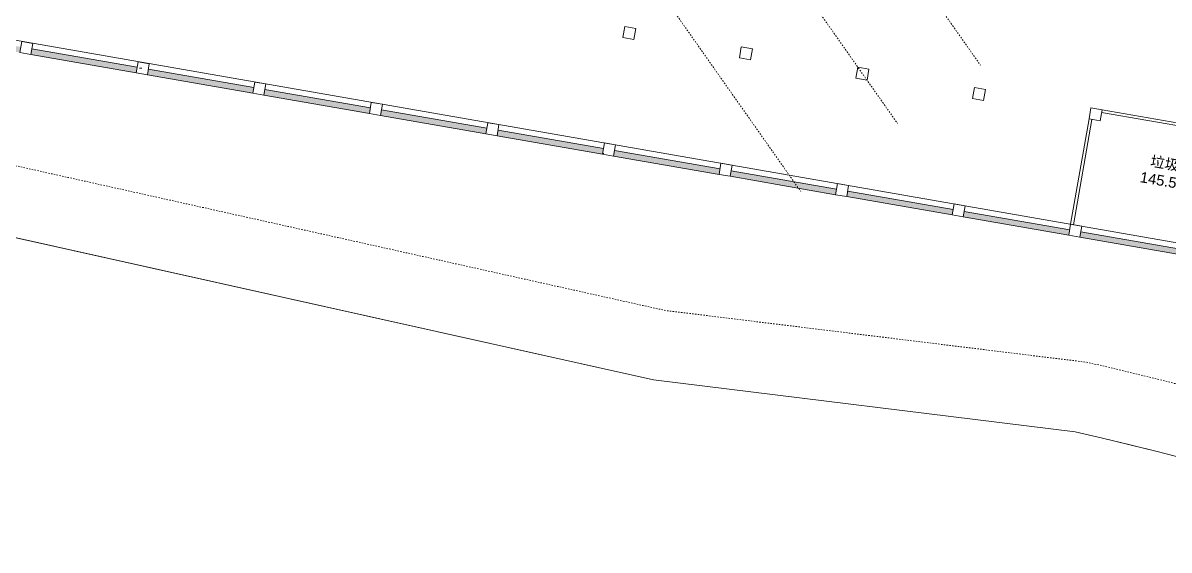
# Model space of a CAD drawing. Extents: x 274235 to 276654, y 142848 to 144425.
# Drawn here: x 275861.7 to 275943.1, y 143047.3 to 143084.8 of the extents above; entities that cross this region are included whole.
import ezdxf

# ---------------------------------------------------------------- set-up
doc = ezdxf.new("R2010")
doc.units = 0
doc.header["$LTSCALE"] = 1.5
doc.linetypes.add('ACM-G-CENTER', pattern=[50.8, 31.75, -6.35, 6.35, -6.35])
doc.linetypes.add('IMPORT-SITE-SETBACK$0$_ACM-G-DASHED _2_', pattern=[19.05, 12.7, -6.35])
doc.layers.get('0').update_dxf_attribs({"linetype": 'CONTINUOUS', "lineweight": 0})
for name, color, linetype, lineweight in [('_ACM-A-ANNO-DIMS', 7, 'CONTINUOUS', 5), ('_ACM-A-ANNO-RMID', 4, 'CONTINUOUS', 18), ('_ACM-A-DETL', 7, 'CONTINUOUS', 5), ('_ACM-A-GRID', 3, 'CONTINUOUS', 5), ('_ACM-A-SITE-PROP-ESMT', 10, 'CONTINUOUS', 5), ('_ACM-A-WALL-FULL', 6, 'CONTINUOUS', 13), ('_ACM-A-WALL-PATT', 8, 'CONTINUOUS', 9), ('_ACM-S-STRU-CLOS', 5, 'CONTINUOUS', 5), ('SITE for basement_dwg', 8, 'CONTINUOUS', 5), ('SITE-SETBACK$0$_ACM-A-SITE-SETB-HIRS', 7, 'IMPORT-SITE-SETBACK$0$_ACM-G-DASHED _2_', 18), ('SITE-SETBACK$0$JZD', 250, 'CONTINUOUS', 5)]:
    doc.layers.add(name, color=color, linetype=linetype, lineweight=lineweight)
doc.styles.add('Arial', font='arial.ttf', dxfattribs={"height": 750})
doc.styles.add('微软雅黑', font='')
doc.styles.get('微软雅黑').set_extended_font_data('微软雅黑')

# ---------------------------------------------------------------- blocks, each defined once
blk = doc.blocks.new('A$C5E363402')
at = {"layer": '_ACM-A-ANNO-DIMS'}
blk.add_line((1509648, -2678), (509648, -2678), dxfattribs=at)
blk = doc.blocks.new('SITE for basement_dwg-3947335-B1_Working')
at = {"layer": 'SITE-SETBACK$0$_ACM-A-SITE-SETB-HIRS', "flags": 128}
blk.add_lwpolyline([(-37024, 263715), (-36076, 263611), (-34554, 263447), (-33352, 263320), (-32150, 263194), (-30949, 263069), (-29747, 262946), (-28545, 262824), (-27343, 262704), (-26141, 262585), (-24939, 262468), (-23737, 262352), (-22534, 262237), (-21332, 262124), (-20130, 262012), (-18927, 261902), (-17724, 261793), (-16521, 261685), (-15319, 261579), (-14116, 261475), (-12913, 261371), (-11710, 261270), (-10506, 261169), (-9303, 261071), (-8100, 260973), (-6896, 260877), (-5693, 260782), (-4490, 260689), (-3286, 260597), (-2082, 260507), (-879, 260418), (325, 260331), (1529, 260244), (2732, 260160), (3936, 260077), (5140, 259995), (6344, 259915), (7548, 259836), (8752, 259758), (9956, 259682), (11160, 259607), (12364, 259534), (13568, 259462), (14772, 259392), (15976, 259323), (17180, 259255), (18384, 259189), (19588, 259125), (20793, 259062), (21997, 259000), (23201, 258939), (24405, 258880), (25609, 258823), (26813, 258767), (28017, 258712), (29221, 258659), (30425, 258607), (31629, 258556), (32834, 258507), (34038, 258460), (35242, 258414), (36446, 258369), (37649, 258326), (38853, 258284), (40057, 258243), (41261, 258204), (42465, 258167), (43668, 258131), (44872, 258096), (46076, 258062), (47280, 258031), (48483, 258000), (49687, 257971), (50890, 257943), (52094, 257917), (53297, 257892), (54500, 257869), (55703, 257847), (56906, 257826), (58110, 257807), (59312, 257790), (60515, 257773), (61718, 257758), (62921, 257745), (64123, 257733), (65326, 257722), (66529, 257713), (67731, 257705), (68933, 257699), (70135, 257694), (71338, 257690), (72540, 257688), (73739, 257688), (108728, 257688), (113293, 100805), (118869, 51146), (124297, 26010), (123861, 26088), (121198, 26537), (118535, 26965), (115855, 27370), (113185, 27752), (110514, 28114), (107834, 28454), (105151, 28770), (102477, 29064), (101419, 29173), (99333, 29380), (97250, 29572), (95386, 29736), (93329, 29906), (91274, 30066), (89286, 30211), (87281, 30350), (85266, 30483), (82981, 30625), (52802, 29105), (-37025, 33302)], dxfattribs=at)
at = {"layer": 'SITE-SETBACK$0$JZD', "flags": 128}
blk.add_lwpolyline([(90898, 25080), (88931, 25224), (86943, 25362), (84947, 25493), (82952, 25617), (52811, 24099), (-42025, 28530), (-42024, 269305)], dxfattribs=at)
blk = doc.blocks.new('M_Concrete-Rectangular-Column - 800 x 800mm-V805-B1_Working')
at = {"layer": '_ACM-A-DETL', "color": 250}
for p, q in [((400, 400), (-400, 400)), ((-400, 400), (-400, -400)), ((400, -400), (400, 400)), ((-400, -400), (400, -400))]:
    blk.add_line(p, q, dxfattribs=at)
blk = doc.blocks.new('M_Concrete-Rectangular-Column - 800 x 800mm-V818-B1_Working')
at = {"layer": '_ACM-A-DETL', "color": 250}
for p, q in [((400, 400), (-400, 400)), ((-400, 400), (-400, -400)), ((400, -400), (400, 400)), ((-400, -400), (400, -400))]:
    blk.add_line(p, q, dxfattribs=at)
blk = doc.blocks.new('M_Concrete-Rectangular-Column - 800 x 800mm-V819-B1_Working')
at = {"layer": '_ACM-A-DETL', "color": 250}
for p, q in [((400, 400), (-400, 400)), ((-400, 400), (-400, -400)), ((400, -400), (400, 400)), ((-400, -400), (400, -400))]:
    blk.add_line(p, q, dxfattribs=at)
blk = doc.blocks.new('M_Concrete-Rectangular-Column - 800 x 800mm-V878-B1_Working')
at = {"layer": '_ACM-S-STRU-CLOS'}
h = blk.add_hatch(dxfattribs=at)
h.set_pattern_fill('FP_552', color=256, style=0, pattern_type=2)
h.set_pattern_definition([(50, (-630604, -612804.6), (3643.682, -318.781), [381, -4191]), (355, (-630604, -612804.6), (-704.856, 3821.136), [304.8, -3352.8]), (100.451, (-630300.5, -612831), (2938.852, 3502.332), [323.8, -3561.801]), (46.184, (-630604, -611788.6), (5421.582, -840.855), [571.5, -6286.5]), (96.636, (-630152.3, -611858.6), (4748.05, 4948.55), [485.7, -5342.702]), (351.184, (-630604, -611788.6), (4748.1, 4948.506), [457.2, -5029.2]), (21, (-630096, -612042.6), (3032.288, -2045.304), [381, -4191]), (326, (-630096, -612042.6), (1236.042, 3683.762), [304.8, -3352.8]), (71.451, (-629843.4, -612213), (4268.343, 1638.425), [323.8, -3561.801]), (37.5, (-630604.1, -612804.6), (61.772, 1691.1008), [167.64, -3144.52, 167.64, -6601.46]), (37.5, (-630604.1, -612804.6), (61.772, 1691.1008), [-3479.8, -3235.96, 167.64, -3197.86]), (7.5, (-630604.1, -612804.6), (1336.3933, 2003.6115), [167.64, -1772.92, 167.64, -4351.02]), (7.5, (-630604.1, -612804.6), (1336.3933, 2003.6115), [-2108.2, -3068.32, 167.64, -1115.06]), (327.5, (-631737, -612804.6), (2711.8178, -114.5786), [167.64, -1102.36, -9220.2]), (327.5, (-631737, -612804.6), (2711.8178, -114.5786), [-1270, 167.64, -3794.76, -5257.8]), (327.5, (-631737, -612804.6), (2711.8178, -114.5786), [-5232.4, 167.64, -5090.16]), (317.5, (-632245, -612804.6), (2962.5856, 508.5334), [167.64, -1483.36, 167.64, -6197.6]), (317.5, (-632245, -612804.6), (2962.5856, 508.5334), [-1818.64, -2463.8, 167.64, -3566.16])])
h.paths.add_polyline_path([(400, -400), (400, 400), (-400, 400), (-400, -400)])
at = {"layer": '_ACM-A-DETL', "color": 250}
for p, q in [((400, 400), (-400, 400)), ((-400, 400), (-400, -400)), ((400, -400), (400, 400)), ((-400, -400), (400, -400))]:
    blk.add_line(p, q, dxfattribs=at)
blk = doc.blocks.new('M_Concrete-Rectangular-Column - 800 x 800mm-V883-B1_Working')
at = {"layer": '_ACM-A-DETL', "color": 250}
for p, q in [((400, 400), (-400, 400)), ((-400, 400), (-400, -400)), ((400, -400), (400, 400)), ((-400, -400), (400, -400))]:
    blk.add_line(p, q, dxfattribs=at)
blk = doc.blocks.new('M_Concrete-Rectangular-Column - 800 x 800mm-V887-B1_Working')
at = {"layer": '_ACM-S-STRU-CLOS'}
h = blk.add_hatch(dxfattribs=at)
h.set_pattern_fill('FP_557', color=256, style=0, pattern_type=2)
h.set_pattern_definition([(50, (-647404, -612804.6), (3643.682, -318.781), [381, -4191]), (355, (-647404, -612804.6), (-704.856, 3821.136), [304.8, -3352.8]), (100.451, (-647100.5, -612831), (2938.852, 3502.332), [323.8, -3561.801]), (46.184, (-647404, -611788.6), (5421.582, -840.855), [571.5, -6286.5]), (96.636, (-646952.3, -611858.6), (4748.05, 4948.55), [485.7, -5342.702]), (351.184, (-647404, -611788.6), (4748.1, 4948.506), [457.2, -5029.2]), (21, (-646896, -612042.6), (3032.288, -2045.304), [381, -4191]), (326, (-646896, -612042.6), (1236.042, 3683.762), [304.8, -3352.8]), (71.451, (-646643.4, -612213), (4268.343, 1638.425), [323.8, -3561.801]), (37.5, (-647404.1, -612804.6), (61.772, 1691.1008), [167.64, -3144.52, 167.64, -6601.46]), (37.5, (-647404.1, -612804.6), (61.772, 1691.1008), [-3479.8, -3235.96, 167.64, -3197.86]), (7.5, (-647404.1, -612804.6), (1336.3933, 2003.6115), [167.64, -1772.92, 167.64, -4351.02]), (7.5, (-647404.1, -612804.6), (1336.3933, 2003.6115), [-2108.2, -3068.32, 167.64, -1115.06]), (327.5, (-648537, -612804.6), (2711.8178, -114.5786), [167.64, -1102.36, -9220.2]), (327.5, (-648537, -612804.6), (2711.8178, -114.5786), [-1270, 167.64, -3794.76, -5257.8]), (327.5, (-648537, -612804.6), (2711.8178, -114.5786), [-5232.4, 167.64, -5090.16]), (317.5, (-649045, -612804.6), (2962.5856, 508.5334), [167.64, -1483.36, 167.64, -6197.6]), (317.5, (-649045, -612804.6), (2962.5856, 508.5334), [-1818.64, -2463.8, 167.64, -3566.16])])
h.paths.add_polyline_path([(400, -400), (400, 400), (-400, 400), (-400, -400)])
at = {"layer": '_ACM-A-DETL', "color": 250}
for p, q in [((400, 400), (-400, 400)), ((-400, 400), (-400, -400)), ((400, -400), (400, 400)), ((-400, -400), (400, -400))]:
    blk.add_line(p, q, dxfattribs=at)
blk = doc.blocks.new('M_Concrete-Rectangular-Column - 800 x 800mm-V890-B1_Working')
at = {"layer": '_ACM-S-STRU-CLOS'}
h = blk.add_hatch(dxfattribs=at)
h.set_pattern_fill('FP_559', color=256, style=0, pattern_type=2)
h.set_pattern_definition([(50, (-655804, -612804.6), (3643.682, -318.781), [381, -4191]), (355, (-655804, -612804.6), (-704.856, 3821.136), [304.8, -3352.8]), (100.451, (-655500.5, -612831), (2938.852, 3502.332), [323.8, -3561.801]), (46.184, (-655804, -611788.6), (5421.582, -840.855), [571.5, -6286.5]), (96.636, (-655352.3, -611858.6), (4748.05, 4948.55), [485.7, -5342.702]), (351.184, (-655804, -611788.6), (4748.1, 4948.506), [457.2, -5029.2]), (21, (-655296, -612042.6), (3032.288, -2045.304), [381, -4191]), (326, (-655296, -612042.6), (1236.042, 3683.762), [304.8, -3352.8]), (71.451, (-655043.4, -612213), (4268.343, 1638.425), [323.8, -3561.801]), (37.5, (-655804.1, -612804.6), (61.772, 1691.1008), [167.64, -3144.52, 167.64, -6601.46]), (37.5, (-655804.1, -612804.6), (61.772, 1691.1008), [-3479.8, -3235.96, 167.64, -3197.86]), (7.5, (-655804.1, -612804.6), (1336.3933, 2003.6115), [167.64, -1772.92, 167.64, -4351.02]), (7.5, (-655804.1, -612804.6), (1336.3933, 2003.6115), [-2108.2, -3068.32, 167.64, -1115.06]), (327.5, (-656937, -612804.6), (2711.8178, -114.5786), [167.64, -1102.36, -9220.2]), (327.5, (-656937, -612804.6), (2711.8178, -114.5786), [-1270, 167.64, -3794.76, -5257.8]), (327.5, (-656937, -612804.6), (2711.8178, -114.5786), [-5232.4, 167.64, -5090.16]), (317.5, (-657445, -612804.6), (2962.5856, 508.5334), [167.64, -1483.36, 167.64, -6197.6]), (317.5, (-657445, -612804.6), (2962.5856, 508.5334), [-1818.64, -2463.8, 167.64, -3566.16])])
h.paths.add_polyline_path([(400, -400), (400, 400), (-400, 400), (-400, -400)])
at = {"layer": '_ACM-A-DETL', "color": 250}
for p, q in [((400, 400), (-400, 400)), ((-400, 400), (-400, -400)), ((400, -400), (400, 400)), ((-400, -400), (400, -400))]:
    blk.add_line(p, q, dxfattribs=at)
blk = doc.blocks.new('M_Concrete-Rectangular-Column - 800 x 800mm-V891-B1_Working')
at = {"layer": '_ACM-S-STRU-CLOS'}
h = blk.add_hatch(dxfattribs=at)
h.set_pattern_fill('FP_560', color=256, style=0, pattern_type=2)
h.set_pattern_definition([(50, (-664204, -621204.6), (3643.682, -318.781), [381, -4191]), (355, (-664204, -621204.6), (-704.856, 3821.136), [304.8, -3352.8]), (100.451, (-663900.5, -621231), (2938.852, 3502.332), [323.8, -3561.801]), (46.184, (-664204, -620188.6), (5421.582, -840.855), [571.5, -6286.5]), (96.636, (-663752.3, -620258.6), (4748.05, 4948.55), [485.7, -5342.702]), (351.184, (-664204, -620188.6), (4748.1, 4948.506), [457.2, -5029.2]), (21, (-663696, -620442.6), (3032.288, -2045.304), [381, -4191]), (326, (-663696, -620442.6), (1236.042, 3683.762), [304.8, -3352.8]), (71.451, (-663443.4, -620613), (4268.343, 1638.425), [323.8, -3561.801]), (37.5, (-664204.1, -621204.6), (61.772, 1691.1008), [167.64, -3144.52, 167.64, -6601.46]), (37.5, (-664204.1, -621204.6), (61.772, 1691.1008), [-3479.8, -3235.96, 167.64, -3197.86]), (7.5, (-664204.1, -621204.6), (1336.3933, 2003.6115), [167.64, -1772.92, 167.64, -4351.02]), (7.5, (-664204.1, -621204.6), (1336.3933, 2003.6115), [-2108.2, -3068.32, 167.64, -1115.06]), (327.5, (-665337, -621204.6), (2711.8178, -114.5786), [167.64, -1102.36, -9220.2]), (327.5, (-665337, -621204.6), (2711.8178, -114.5786), [-1270, 167.64, -3794.76, -5257.8]), (327.5, (-665337, -621204.6), (2711.8178, -114.5786), [-5232.4, 167.64, -5090.16]), (317.5, (-665845, -621204.6), (2962.5856, 508.5334), [167.64, -1483.36, 167.64, -6197.6]), (317.5, (-665845, -621204.6), (2962.5856, 508.5334), [-1818.64, -2463.8, 167.64, -3566.16])])
h.paths.add_polyline_path([(400, -400), (400, 400), (-400, 400), (-400, -400)])
at = {"layer": '_ACM-A-DETL', "color": 250}
for p, q in [((400, 400), (-400, 400)), ((-400, 400), (-400, -400)), ((400, -400), (400, 400)), ((-400, -400), (400, -400))]:
    blk.add_line(p, q, dxfattribs=at)
blk = doc.blocks.new('M_Concrete-Rectangular-Column - 800 x 800mm-V892-B1_Working')
at = {"layer": '_ACM-S-STRU-CLOS'}
h = blk.add_hatch(dxfattribs=at)
h.set_pattern_fill('FP_561', color=256, style=0, pattern_type=2)
h.set_pattern_definition([(50, (-664204, -612804.6), (3643.682, -318.781), [381, -4191]), (355, (-664204, -612804.6), (-704.856, 3821.136), [304.8, -3352.8]), (100.451, (-663900.5, -612831), (2938.852, 3502.332), [323.8, -3561.801]), (46.184, (-664204, -611788.6), (5421.582, -840.855), [571.5, -6286.5]), (96.636, (-663752.3, -611858.6), (4748.05, 4948.55), [485.7, -5342.702]), (351.184, (-664204, -611788.6), (4748.1, 4948.506), [457.2, -5029.2]), (21, (-663696, -612042.6), (3032.288, -2045.304), [381, -4191]), (326, (-663696, -612042.6), (1236.042, 3683.762), [304.8, -3352.8]), (71.451, (-663443.4, -612213), (4268.343, 1638.425), [323.8, -3561.801]), (37.5, (-664204.1, -612804.6), (61.772, 1691.1008), [167.64, -3144.52, 167.64, -6601.46]), (37.5, (-664204.1, -612804.6), (61.772, 1691.1008), [-3479.8, -3235.96, 167.64, -3197.86]), (7.5, (-664204.1, -612804.6), (1336.3933, 2003.6115), [167.64, -1772.92, 167.64, -4351.02]), (7.5, (-664204.1, -612804.6), (1336.3933, 2003.6115), [-2108.2, -3068.32, 167.64, -1115.06]), (327.5, (-665337, -612804.6), (2711.8178, -114.5786), [167.64, -1102.36, -9220.2]), (327.5, (-665337, -612804.6), (2711.8178, -114.5786), [-1270, 167.64, -3794.76, -5257.8]), (327.5, (-665337, -612804.6), (2711.8178, -114.5786), [-5232.4, 167.64, -5090.16]), (317.5, (-665845, -612804.6), (2962.5856, 508.5334), [167.64, -1483.36, 167.64, -6197.6]), (317.5, (-665845, -612804.6), (2962.5856, 508.5334), [-1818.64, -2463.8, 167.64, -3566.16])])
h.paths.add_polyline_path([(400, -400), (400, 400), (-400, 400), (-400, -400)])
at = {"layer": '_ACM-A-DETL', "color": 250}
for p, q in [((400, 400), (-400, 400)), ((-400, 400), (-400, -400)), ((400, -400), (400, 400)), ((-400, -400), (400, -400))]:
    blk.add_line(p, q, dxfattribs=at)
blk = doc.blocks.new('M_Concrete-Rectangular-Column - 800 x 800mm-V893-B1_Working')
at = {"layer": '_ACM-A-DETL', "color": 250}
for p, q in [((400, 400), (-400, 400)), ((-400, 400), (-400, -400)), ((400, -400), (400, 400)), ((-400, -400), (400, -400))]:
    blk.add_line(p, q, dxfattribs=at)
blk = doc.blocks.new('M_Concrete-Rectangular-Column - 800 x 800mm-V894-B1_Working')
at = {"layer": '_ACM-S-STRU-CLOS'}
h = blk.add_hatch(dxfattribs=at)
h.set_pattern_fill('FP_562', color=256, style=0, pattern_type=2)
h.set_pattern_definition([(50, (-672604, -612804.6), (3643.682, -318.781), [381, -4191]), (355, (-672604, -612804.6), (-704.856, 3821.136), [304.8, -3352.8]), (100.451, (-672300.5, -612831), (2938.852, 3502.332), [323.8, -3561.801]), (46.184, (-672604, -611788.6), (5421.582, -840.855), [571.5, -6286.5]), (96.636, (-672152.3, -611858.6), (4748.05, 4948.55), [485.7, -5342.702]), (351.184, (-672604, -611788.6), (4748.1, 4948.506), [457.2, -5029.2]), (21, (-672096, -612042.6), (3032.288, -2045.304), [381, -4191]), (326, (-672096, -612042.6), (1236.042, 3683.762), [304.8, -3352.8]), (71.451, (-671843.4, -612213), (4268.343, 1638.425), [323.8, -3561.801]), (37.5, (-672604.1, -612804.6), (61.772, 1691.1008), [167.64, -3144.52, 167.64, -6601.46]), (37.5, (-672604.1, -612804.6), (61.772, 1691.1008), [-3479.8, -3235.96, 167.64, -3197.86]), (7.5, (-672604.1, -612804.6), (1336.3933, 2003.6115), [167.64, -1772.92, 167.64, -4351.02]), (7.5, (-672604.1, -612804.6), (1336.3933, 2003.6115), [-2108.2, -3068.32, 167.64, -1115.06]), (327.5, (-673737, -612804.6), (2711.8178, -114.5786), [167.64, -1102.36, -9220.2]), (327.5, (-673737, -612804.6), (2711.8178, -114.5786), [-1270, 167.64, -3794.76, -5257.8]), (327.5, (-673737, -612804.6), (2711.8178, -114.5786), [-5232.4, 167.64, -5090.16]), (317.5, (-674245, -612804.6), (2962.5856, 508.5334), [167.64, -1483.36, 167.64, -6197.6]), (317.5, (-674245, -612804.6), (2962.5856, 508.5334), [-1818.64, -2463.8, 167.64, -3566.16])])
h.paths.add_polyline_path([(400, -400), (400, 400), (-400, 400), (-400, -400)])
at = {"layer": '_ACM-A-DETL', "color": 250}
for p, q in [((400, 400), (-400, 400)), ((-400, 400), (-400, -400)), ((400, -400), (400, 400)), ((-400, -400), (400, -400))]:
    blk.add_line(p, q, dxfattribs=at)
blk = doc.blocks.new('M_Concrete-Rectangular-Column - 800 x 800mm-V895-B1_Working')
at = {"layer": '_ACM-S-STRU-CLOS'}
h = blk.add_hatch(dxfattribs=at)
h.set_pattern_fill('FP_563', color=256, style=0, pattern_type=2)
h.set_pattern_definition([(50, (-681004, -621204.6), (3643.682, -318.781), [381, -4191]), (355, (-681004, -621204.6), (-704.856, 3821.136), [304.8, -3352.8]), (100.451, (-680700.5, -621231), (2938.852, 3502.332), [323.8, -3561.801]), (46.184, (-681004, -620188.6), (5421.582, -840.855), [571.5, -6286.5]), (96.636, (-680552.3, -620258.6), (4748.05, 4948.55), [485.7, -5342.702]), (351.184, (-681004, -620188.6), (4748.1, 4948.506), [457.2, -5029.2]), (21, (-680496, -620442.6), (3032.288, -2045.304), [381, -4191]), (326, (-680496, -620442.6), (1236.042, 3683.762), [304.8, -3352.8]), (71.451, (-680243.4, -620613), (4268.343, 1638.425), [323.8, -3561.801]), (37.5, (-681004.1, -621204.6), (61.772, 1691.1008), [167.64, -3144.52, 167.64, -6601.46]), (37.5, (-681004.1, -621204.6), (61.772, 1691.1008), [-3479.8, -3235.96, 167.64, -3197.86]), (7.5, (-681004.1, -621204.6), (1336.3933, 2003.6115), [167.64, -1772.92, 167.64, -4351.02]), (7.5, (-681004.1, -621204.6), (1336.3933, 2003.6115), [-2108.2, -3068.32, 167.64, -1115.06]), (327.5, (-682137, -621204.6), (2711.8178, -114.5786), [167.64, -1102.36, -9220.2]), (327.5, (-682137, -621204.6), (2711.8178, -114.5786), [-1270, 167.64, -3794.76, -5257.8]), (327.5, (-682137, -621204.6), (2711.8178, -114.5786), [-5232.4, 167.64, -5090.16]), (317.5, (-682645, -621204.6), (2962.5856, 508.5334), [167.64, -1483.36, 167.64, -6197.6]), (317.5, (-682645, -621204.6), (2962.5856, 508.5334), [-1818.64, -2463.8, 167.64, -3566.16])])
h.paths.add_polyline_path([(400, -400), (400, 400), (-400, 400), (-400, -400)])
at = {"layer": '_ACM-A-DETL', "color": 250}
for p, q in [((400, 400), (-400, 400)), ((-400, 400), (-400, -400)), ((400, -400), (400, 400)), ((-400, -400), (400, -400))]:
    blk.add_line(p, q, dxfattribs=at)
blk = doc.blocks.new('M_Concrete-Rectangular-Column - 800 x 800mm-V896-B1_Working')
at = {"layer": '_ACM-S-STRU-CLOS'}
h = blk.add_hatch(dxfattribs=at)
h.set_pattern_fill('FP_564', color=256, style=0, pattern_type=2)
h.set_pattern_definition([(50, (-681004, -612804.6), (3643.682, -318.781), [381, -4191]), (355, (-681004, -612804.6), (-704.856, 3821.136), [304.8, -3352.8]), (100.451, (-680700.5, -612831), (2938.852, 3502.332), [323.8, -3561.801]), (46.184, (-681004, -611788.6), (5421.582, -840.855), [571.5, -6286.5]), (96.636, (-680552.3, -611858.6), (4748.05, 4948.55), [485.7, -5342.702]), (351.184, (-681004, -611788.6), (4748.1, 4948.506), [457.2, -5029.2]), (21, (-680496, -612042.6), (3032.288, -2045.304), [381, -4191]), (326, (-680496, -612042.6), (1236.042, 3683.762), [304.8, -3352.8]), (71.451, (-680243.4, -612213), (4268.343, 1638.425), [323.8, -3561.801]), (37.5, (-681004.1, -612804.6), (61.772, 1691.1008), [167.64, -3144.52, 167.64, -6601.46]), (37.5, (-681004.1, -612804.6), (61.772, 1691.1008), [-3479.8, -3235.96, 167.64, -3197.86]), (7.5, (-681004.1, -612804.6), (1336.3933, 2003.6115), [167.64, -1772.92, 167.64, -4351.02]), (7.5, (-681004.1, -612804.6), (1336.3933, 2003.6115), [-2108.2, -3068.32, 167.64, -1115.06]), (327.5, (-682137, -612804.6), (2711.8178, -114.5786), [167.64, -1102.36, -9220.2]), (327.5, (-682137, -612804.6), (2711.8178, -114.5786), [-1270, 167.64, -3794.76, -5257.8]), (327.5, (-682137, -612804.6), (2711.8178, -114.5786), [-5232.4, 167.64, -5090.16]), (317.5, (-682645, -612804.6), (2962.5856, 508.5334), [167.64, -1483.36, 167.64, -6197.6]), (317.5, (-682645, -612804.6), (2962.5856, 508.5334), [-1818.64, -2463.8, 167.64, -3566.16])])
h.paths.add_polyline_path([(400, -400), (400, 400), (-400, 400), (-400, -400)])
at = {"layer": '_ACM-A-DETL', "color": 250}
for p, q in [((400, 400), (-400, 400)), ((-400, 400), (-400, -400)), ((400, -400), (400, 400)), ((-400, -400), (400, -400))]:
    blk.add_line(p, q, dxfattribs=at)
blk = doc.blocks.new('M_Concrete-Rectangular-Column - 800 x 800mm-V898-B1_Working')
at = {"layer": '_ACM-A-DETL', "color": 250}
for p, q in [((400, 400), (-400, 400)), ((-400, 400), (-400, -400)), ((400, -400), (400, 400)), ((-400, -400), (400, -400))]:
    blk.add_line(p, q, dxfattribs=at)
blk = doc.blocks.new('M_Concrete-Rectangular-Column - 800 x 800mm-V899-B1_Working')
at = {"layer": '_ACM-A-DETL', "color": 250}
for p, q in [((400, 400), (-400, 400)), ((-400, 400), (-400, -400)), ((400, -400), (400, 400)), ((-400, -400), (400, -400))]:
    blk.add_line(p, q, dxfattribs=at)
blk = doc.blocks.new('Family - ___-3630293-B1_Working')
at = {"layer": '_ACM-A-SITE-PROP-ESMT'}
for p, q in [((670117, 597216), (575282, 601647)), ((700259, 598734), (670117, 597216)), ((702253, 598610), (700259, 598734)), ((704250, 598479), (702253, 598610)), ((706237, 598340), (704250, 598479)), ((708205, 598197), (706237, 598340))]:
    blk.add_line(p, q, dxfattribs=at)
blk = doc.blocks.new('BASEMENT20250512')
at = {"layer": '_ACM-A-WALL-PATT', "lineweight": 5}
h = blk.add_hatch(color=256, dxfattribs=at)
h.paths.add_polyline_path([(729004.1244, 612404.5658), (729004.1244, 612804.5658), (723404.1244, 612804.5658), (723404.1244, 612404.5658)])
h.paths.add_polyline_path([(722604.1244, 612404.5658), (722604.1244, 612804.5658), (715004.1245, 612804.5658), (715004.1245, 612404.5658), (721639.6818, 612404.5658)])
h.paths.add_polyline_path([(714204.1245, 612404.5658), (714204.1245, 612804.5658), (706604.1245, 612804.5658), (706604.1245, 612404.5658)])
h.paths.add_polyline_path([(697404.1245, 612404.5658), (697404.1245, 612804.5658), (689804.1246, 612804.5658), (689804.1246, 612404.5658)])
h.paths.add_polyline_path([(698204.1245, 612404.5658), (705804.1245, 612404.5658), (705804.1245, 612804.5658), (698204.1245, 612804.5658), (698204.1245, 612794.4392)])
h.paths.add_polyline_path([(681404.1246, 612404.5658), (689004.1246, 612404.5658), (689004.1246, 612804.5658), (681404.1246, 612804.5658), (681404.1246, 612749.4508)])
h.paths.add_polyline_path([(680604.1246, 612404.5658), (680604.1246, 612804.5658), (673004.1246, 612804.5658), (673004.1246, 612404.5658)])
h.paths.add_polyline_path([(663804.1246, 612404.5658), (663804.1246, 612804.5658), (656204.1247, 612804.5658), (656204.1247, 612404.5658)])
h.paths.add_polyline_path([(672204.1246, 612404.5658), (672204.1246, 612804.5658), (664604.1246, 612804.5658), (664604.1246, 612404.5658)])
h.paths.add_polyline_path([(655404.1247, 612404.5658), (655404.1247, 612804.5658), (647804.1247, 612804.5658), (647804.1247, 612404.5658)])
h.paths.add_polyline_path([(647004.1247, 612404.5658), (647004.1247, 612804.5658), (639404.1247, 612804.5658), (639404.1247, 612404.5658)])
h.paths.add_polyline_path([(638604.1247, 612404.5658), (638604.1247, 612804.5658), (631004.1248, 612804.5658), (631004.1248, 612404.5658), (631958.6279, 612404.5658)])
h.paths.add_polyline_path([(630204.1248, 612404.5658), (630204.1248, 612804.5658), (622604.1248, 612804.5658), (622604.1248, 612404.5658)])
h.paths.add_polyline_path([(614204.1248, 612404.5658), (621804.1248, 612404.5658), (621804.1248, 612804.5658), (614204.1248, 612804.5658), (614204.1248, 612517.9679)])
h.paths.add_polyline_path([(613404.1248, 612404.5658), (613404.1248, 612804.5658), (605804.1249, 612804.5658), (605804.1249, 612404.5658)])
h.paths.add_polyline_path([(596604.1249, 612404.5658), (596604.1249, 612804.5658), (589004.1249, 612804.5658), (589004.1249, 612404.5658)])
h.paths.add_polyline_path([(605004.1249, 612404.5658), (605004.1249, 612804.5658), (597404.1249, 612804.5658), (597404.1249, 612404.5658)])
h.paths.add_polyline_path([(581683.237, 612404.5658), (588204.1249, 612404.5658), (588204.1249, 612804.5658), (581683.237, 612804.5658), (581683.237, 612405.9437)])
at = {"layer": '_ACM-A-WALL-FULL', "lineweight": 9}
for p, q in [((705804.1245, 621604.5658), (698204.1245, 621604.5658)), ((698204.1245, 621404.5658), (705804.1245, 621404.5658)), ((697404.1245, 620804.5658), (697404.1245, 613204.5658)), ((697604.1245, 613204.5658), (697604.1245, 620804.5658)), ((630204.1248, 612804.5658), (622604.1248, 612804.5658)), ((638604.1247, 612804.5658), (631004.1248, 612804.5658)), ((647004.1247, 612804.5658), (639404.1247, 612804.5658)), ((655404.1247, 612804.5658), (647804.1247, 612804.5658)), ((663804.1246, 612804.5658), (656204.1247, 612804.5658)), ((672204.1246, 612804.5658), (664604.1246, 612804.5658)), ((680604.1246, 612804.5658), (673004.1246, 612804.5658)), ((689004.1246, 612804.5658), (681404.1246, 612804.5658)), ((697404.1245, 612804.5658), (689804.1246, 612804.5658)), ((705804.1245, 612804.5658), (698204.1245, 612804.5658)), ((622604.1248, 612404.5658), (630204.1248, 612404.5658)), ((631004.1248, 612404.5658), (638604.1247, 612404.5658)), ((639404.1247, 612404.5658), (647004.1247, 612404.5658)), ((647804.1247, 612404.5658), (655404.1247, 612404.5658)), ((656204.1247, 612404.5658), (663804.1246, 612404.5658)), ((664604.1246, 612404.5658), (672204.1246, 612404.5658)), ((673004.1246, 612404.5658), (680604.1246, 612404.5658)), ((681404.1246, 612404.5658), (689004.1246, 612404.5658)), ((689804.1246, 612404.5658), (697404.1245, 612404.5658)), ((698204.1245, 612404.5658), (705804.1245, 612404.5658))]:
    blk.add_line(p, q, dxfattribs=at)
at = {"layer": '_ACM-A-SITE-PROP-ESMT'}
blk.add_blockref('Family - ___-3630293-B1_Working', (0, 0), dxfattribs=at)
at = {"layer": '_ACM-S-STRU-CLOS'}
for name, p in [('M_Concrete-Rectangular-Column - 800 x 800mm-V891-B1_Working', (664204.1246, 621204.5658)), ('M_Concrete-Rectangular-Column - 800 x 800mm-V893-B1_Working', (672604.1246, 621204.5658)), ('M_Concrete-Rectangular-Column - 800 x 800mm-V895-B1_Working', (681004.1246, 621204.5658)), ('M_Concrete-Rectangular-Column - 800 x 800mm-V898-B1_Working', (689404.1246, 621204.5658)), ('M_Concrete-Rectangular-Column - 800 x 800mm-V818-B1_Working', (697804.1245, 621204.5658)), ('M_Concrete-Rectangular-Column - 800 x 800mm-V805-B1_Working', (622204.1248, 612804.5658)), ('M_Concrete-Rectangular-Column - 800 x 800mm-V878-B1_Working', (630604.1248, 612804.5658)), ('M_Concrete-Rectangular-Column - 800 x 800mm-V883-B1_Working', (639004.1247, 612804.5658)), ('M_Concrete-Rectangular-Column - 800 x 800mm-V887-B1_Working', (647404.1247, 612804.5658)), ('M_Concrete-Rectangular-Column - 800 x 800mm-V890-B1_Working', (655804.1247, 612804.5658)), ('M_Concrete-Rectangular-Column - 800 x 800mm-V892-B1_Working', (664204.1246, 612804.5658)), ('M_Concrete-Rectangular-Column - 800 x 800mm-V894-B1_Working', (672604.1246, 612804.5658)), ('M_Concrete-Rectangular-Column - 800 x 800mm-V896-B1_Working', (681004.1246, 612804.5658)), ('M_Concrete-Rectangular-Column - 800 x 800mm-V899-B1_Working', (689404.1246, 612804.5658)), ('M_Concrete-Rectangular-Column - 800 x 800mm-V819-B1_Working', (697804.1245, 612804.5658))]:
    blk.add_blockref(name, p, dxfattribs=at)
at = {"layer": 'SITE for basement_dwg', "color": 250}
blk.add_blockref('SITE for basement_dwg-3947335-B1_Working', (617306.3804, 573116.7708), dxfattribs=at)
at = {"layer": '_ACM-A-ANNO-RMID', "lineweight": 5, "char_height": 750, "attachment_point": 1}
for s, insert, width, style in [('垃圾房', (702220.1749, 618995.8237), 3848.1, '微软雅黑'), ('145.5 m²', (701692.6749, 617746.1622), 5130.8, 'Arial')]:
    blk.add_mtext(s, dxfattribs=dict(at, insert=insert, width=width, style=style))
blk = doc.blocks.new('Family - ___-3630293-F5_Working')
at = {"layer": '_ACM-A-SITE-PROP-ESMT'}
for p, q in [((670117, 597216), (575282, 601647)), ((700259, 598734), (670117, 597216)), ((702253, 598610), (700259, 598734)), ((704250, 598479), (702253, 598610)), ((706237, 598340), (704250, 598479)), ((708205, 598197), (706237, 598340))]:
    blk.add_line(p, q, dxfattribs=at)
blk = doc.blocks.new('5f0512')
at = {"layer": '_ACM-A-GRID', "linetype": 'ACM-G-CENTER'}
for p, q in [((-376274.4242, -41943.2366), (-311051.5574, -107166.1035)), ((-381365.593, -47034.4054), (-316142.7262, -112257.2723)), ((-387305.29, -52974.1024), (-322082.4231, -118196.9693))]:
    blk.add_line(p, q, dxfattribs=at)
at = {"layer": '_ACM-A-SITE-PROP-ESMT'}
blk.add_blockref('Family - ___-3630293-F5_Working', (-1000204.1235, -730404.5654), dxfattribs=at)

msp = doc.modelspace()

# ---------------------------------------------------------------- block references
at = {"xscale": 0.001, "yscale": 0.001, "zscale": 0.001, "rotation": 350.1075691150455}
msp.add_blockref('A$C5E363402', (274582.158, 143309.331), dxfattribs=at)

# ---------------------------------------------------------------- next in the draw order: block references
at = {"xscale": 0.0009999999999999994, "yscale": 0.001, "zscale": 0.001, "rotation": 350.1075696352769}
msp.add_blockref('BASEMENT20250512', (275143.722, 142586.221), dxfattribs=at)

# ---------------------------------------------------------------- next in the draw order: block references
msp.add_blockref('5f0512', (276254.538, 143133.932), dxfattribs=at)

doc.saveas('drawing.dxf')
